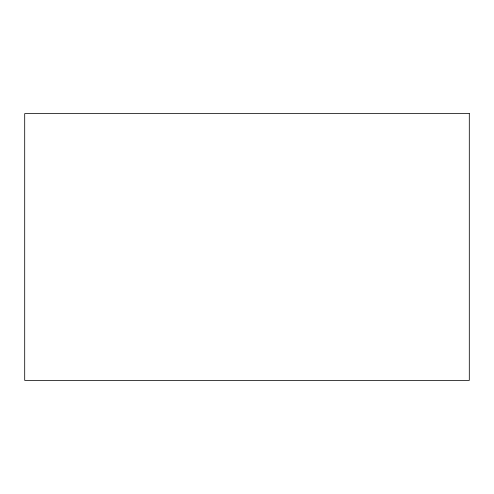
<?xml version="1.0" encoding="UTF-8"?>
<svg xmlns="http://www.w3.org/2000/svg" width="494" height="494" viewBox="0 0 494 494"><rect width="100%" height="100%" fill="white"/><g stroke="black" fill="none" stroke-linecap="round" stroke-linejoin="round"><path stroke-width="0.74" d="M469.3 113.62L24.7 113.62L24.7 380.38L469.3 380.38L469.3 113.62"/></g></svg>
